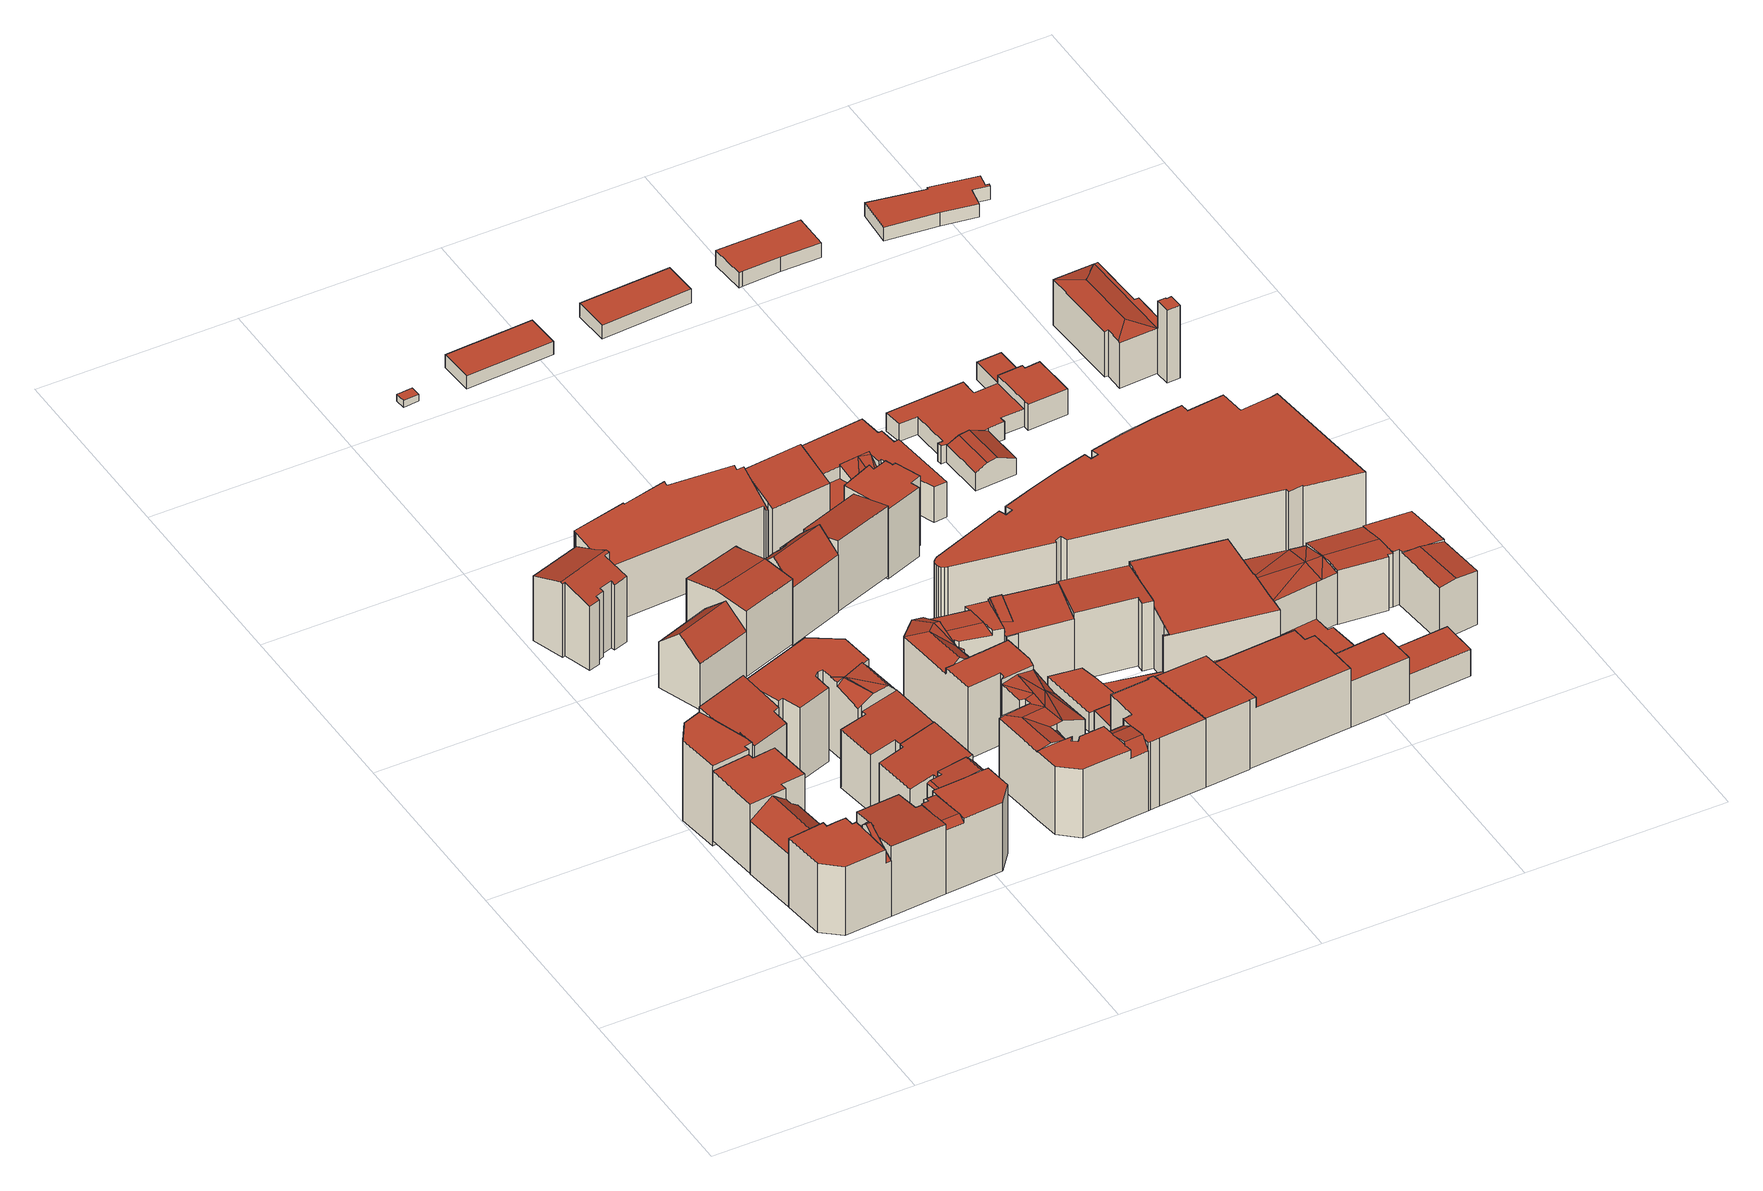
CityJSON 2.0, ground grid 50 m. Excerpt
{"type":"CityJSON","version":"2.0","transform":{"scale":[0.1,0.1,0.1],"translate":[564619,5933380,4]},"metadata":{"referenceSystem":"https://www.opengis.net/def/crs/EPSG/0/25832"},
"CityObjects":{
"building1":{"type":"Building","attributes":{"Gemeindeschluessel":"02000000","Geometrietyp2DReferenz":"3000","function":"31001_1120","roofType":"1000","measuredHeight":20.67,"storeysAboveGround":5},"geometry":[{"type":"MultiSurface","lod":"2","boundaries":[[[0,1,2,3]],[[4,5,6,7]],[[7,6,8,9]],[[9,8,10,11]],[[11,10,12,13]],[[13,12,14,15]],[[15,14,16,17]],[[17,16,18,19]],[[20,21,22,23]],[[23,22,5,4]],[[20,23,4,7,9,11,13,15,17,19,24,25]],[[21,20,25,26,27,28]],[[26,25,24,2,1]],[[29,0,3,18]],[[28,27,29]],[[24,19,18,3,2]],[[29,27,26,1,0]],[[28,29,18,16,14,12,10,8,6,5,22,21]]],"semantics":{"surfaces":[{"type":"RoofSurface"},{"type":"WallSurface"},{"type":"GroundSurface"}],"values":[0,1,1,1,1,1,1,1,1,1,2,1,1,1,1,1,0,0]}}]},
"building2":{"type":"Building","attributes":{"Gemeindeschluessel":"02000000","Geometrietyp2DReferenz":"3000","function":"31001_1010","roofType":"3100","measuredHeight":18.91,"storeysAboveGround":5},"geometry":[{"type":"MultiSurface","lod":"2","boundaries":[[[30,31,32,33]],[[31,34,35,36,37,38,39,40,32]],[[4,30,33,41]],[[42,40,39,43]],[[43,39,38,44]],[[44,38,37,45]],[[45,37,36,46]],[[46,36,35,47]],[[47,35,34,7]],[[7,34,31,30,4]],[[41,33,32,40,42]],[[41,42,43,44,45,46,47,7,4]]],"semantics":{"surfaces":[{"type":"RoofSurface"},{"type":"WallSurface"},{"type":"GroundSurface"}],"values":[0,0,1,1,1,1,1,1,1,1,1,2]}}]},
"building3":{"type":"Building","attributes":{"Gemeindeschluessel":"02000000","Geometrietyp2DReferenz":"3000","function":"31001_1120","roofType":"1000","measuredHeight":19.1,"storeysAboveGround":5},"geometry":[{"type":"MultiSurface","lod":"2","boundaries":[[[48,49,50,51,52,53,54,55]],[[56,57,58,59,60,61,62,63]],[[56,55,54,57]],[[57,54,53,58]],[[58,53,52,59]],[[59,52,51,60]],[[60,51,50,61]],[[61,50,49,62]],[[62,49,48,63]],[[63,48,55,56]]],"semantics":{"surfaces":[{"type":"RoofSurface"},{"type":"GroundSurface"},{"type":"WallSurface"}],"values":[0,1,2,2,2,2,2,2,2,2]}}]},
"building4":{"type":"Building","attributes":{"Gemeindeschluessel":"02000000","Geometrietyp2DReferenz":"3000","function":"31001_1120","roofType":"2100","measuredHeight":23.48,"storeysAboveGround":5},"geometry":[{"type":"MultiSurface","lod":"2","boundaries":[[[64,65,66,67,68,69,70,71,72,73,74]],[[75,76,77,78]],[[64,79,65]],[[80,81,82,83]],[[84,85,76,75]],[[86,73,72,87]],[[87,72,71,88]],[[88,71,70,89]],[[89,70,69,90]],[[90,69,68,91]],[[91,68,67,92]],[[92,67,66,93]],[[64,74,94]],[[80,83,95,84,75,78,86,87,88,89,90,91,92,93]],[[85,84,95,96]],[[96,95,83,82]],[[80,93,66,65,79,81]],[[86,78,77,94,74,73]],[[96,82,81,79,64,94,77,76,85]]],"semantics":{"surfaces":[{"type":"RoofSurface"},{"type":"WallSurface"},{"type":"GroundSurface"}],"values":[0,1,1,1,1,1,1,1,1,1,1,1,1,2,1,1,1,1,0]}}]},
"building5":{"type":"Building","attributes":{"Gemeindeschluessel":"02000000","Geometrietyp2DReferenz":"3000","function":"31001_1120","roofType":"1000","measuredHeight":19.26,"storeysAboveGround":5},"geometry":[{"type":"MultiSurface","lod":"2","boundaries":[[[97,98,99,100,101,102,103,104]],[[24,105,106,107,108,109,110,25]],[[24,104,103,105]],[[105,103,102,106]],[[106,102,101,107]],[[107,101,100,108]],[[108,100,99,109]],[[109,99,98,110]],[[110,98,97,25]],[[25,97,104,24]]],"semantics":{"surfaces":[{"type":"RoofSurface"},{"type":"GroundSurface"},{"type":"WallSurface"}],"values":[0,1,2,2,2,2,2,2,2,2]}}]},
"building6":{"type":"Building","attributes":{"Gemeindeschluessel":"02000000","Geometrietyp2DReferenz":"3000","function":"31001_1010","roofType":"3100","measuredHeight":20.57,"storeysAboveGround":5},"geometry":[{"type":"MultiSurface","lod":"2","boundaries":[[[111,112,113,114,115]],[[116,117,118,119,120,121,122,123,124,125,126,127,112,111]],[[128,115,114,129]],[[129,114,113,130]],[[131,127,126,132]],[[132,126,125,133]],[[133,125,124,134]],[[134,124,123,135]],[[135,123,122,136]],[[136,122,121,137]],[[137,121,120,138]],[[138,120,119,139]],[[139,119,118,140]],[[140,118,117,141]],[[141,117,116,142]],[[142,116,111,115,128]],[[130,113,112,127,131]],[[130,131,132,133,134,135,136,137,138,139,140,141,142,128,129]]],"semantics":{"surfaces":[{"type":"RoofSurface"},{"type":"WallSurface"},{"type":"GroundSurface"}],"values":[0,0,1,1,1,1,1,1,1,1,1,1,1,1,1,1,1,2]}}]},
"building7":{"type":"Building","attributes":{"Gemeindeschluessel":"02000000","Geometrietyp2DReferenz":"3000","function":"31001_1120","roofType":"1000","measuredHeight":19.1,"storeysAboveGround":5},"geometry":[{"type":"MultiSurface","lod":"2","boundaries":[[[143,144,145,146,147,148,149]],[[150,151,152,144,143]],[[147,146,153,154]],[[145,152,155,156,157,158,159,160,161,162]],[[163,164,165,166,167]],[[163,160,168,169,170,171,164]],[[168,159,172,173,169]],[[109,149,148,174]],[[159,158,172]],[[175,157,156,176]],[[151,155,152]],[[177,166,165,178]],[[179,171,170,180]],[[110,109,174,181,182,177,178,179,180,183,175,176]],[[160,159,168]],[[183,180,170,169,173]],[[179,178,165,164,171]],[[145,162,153,146]],[[175,183,173,172,158,157]],[[161,160,163,167]],[[177,182,162,161,167,166]],[[182,181,154,153,162]],[[110,176,156,155,151,150]],[[109,110,150,143,149]],[[152,145,144]],[[181,174,148,147,154]]],"semantics":{"surfaces":[{"type":"RoofSurface"},{"type":"WallSurface"},{"type":"GroundSurface"}],"values":[0,0,0,0,0,0,0,1,1,1,1,1,1,2,1,1,1,1,1,1,1,1,1,1,1,1]}}]},
"building8":{"type":"Building","attributes":{"Gemeindeschluessel":"02000000","Geometrietyp2DReferenz":"3000","function":"31001_1120","roofType":"2100","measuredHeight":18.7,"storeysAboveGround":5},"geometry":[{"type":"MultiSurface","lod":"2","boundaries":[[[184,185,186,187,188,189,190,191]],[[192,193,194,195,196,197,198,199]],[[192,191,190,193]],[[193,190,189,194]],[[194,189,188,195]],[[195,188,187,196]],[[196,187,186,197]],[[197,186,185,198]],[[198,185,184,199]],[[199,184,191,192]]],"semantics":{"surfaces":[{"type":"RoofSurface"},{"type":"GroundSurface"},{"type":"WallSurface"}],"values":[0,1,2,2,2,2,2,2,2,2]}}]},
"building9":{"type":"Building","attributes":{"Gemeindeschluessel":"02000000","Geometrietyp2DReferenz":"3000","function":"31001_1120","roofType":"3100","measuredHeight":17.86,"storeysAboveGround":4},"geometry":[{"type":"MultiSurface","lod":"2","boundaries":[[[200,201,202,203]],[[204,201,200,205]],[[205,200,203,206,207]],[[208,204,205,207]],[[204,208,209,202,201]],[[209,208,207,206]],[[209,206,203,202]]],"semantics":{"surfaces":[{"type":"RoofSurface"},{"type":"WallSurface"},{"type":"GroundSurface"}],"values":[0,1,1,2,1,1,0]}}]},
"building10":{"type":"Building","attributes":{"Gemeindeschluessel":"02000000","Geometrietyp2DReferenz":"3000","function":"31001_1120","roofType":"1000","measuredHeight":20.73,"storeysAboveGround":5},"geometry":[{"type":"MultiSurface","lod":"2","boundaries":[[[210,211,212,213]],[[214,211,210]],[[215,212,211]],[[216,217,212]],[[215,216,212]],[[216,218,219,220,217]],[[221,222,223,224]],[[224,223,225,226]],[[226,225,227,228]],[[228,227,229,230]],[[230,229,231,232]],[[233,234,235,236]],[[211,214,237]],[[219,238,220]],[[239,240,213,212,220,238,235,234,231,229,227,225,223,222]],[[232,231,234,233]],[[241,242,237,214,210,213,240,243]],[[244,218,216,215,245,246]],[[236,235,238,219,218,244]],[[241,243,247,221,224,226,228,230,232,233,236,244,246]],[[221,247,239,222]],[[220,212,217]],[[242,241,246,245]],[[247,243,240,239]],[[242,245,215,211,237]]],"semantics":{"surfaces":[{"type":"RoofSurface"},{"type":"WallSurface"},{"type":"GroundSurface"}],"values":[0,0,0,0,0,0,1,1,1,1,1,1,1,1,0,1,1,1,1,2,1,1,1,1,0]}}]},
"building11":{"type":"Building","attributes":{"Gemeindeschluessel":"02000000","Geometrietyp2DReferenz":"3000","function":"31001_1120","roofType":"1000","measuredHeight":18.43,"storeysAboveGround":5},"geometry":[{"type":"MultiSurface","lod":"2","boundaries":[[[248,249,189,250,251,252,253,254]],[[255,256,246,244,257,258,259,260]],[[255,254,253,256]],[[256,253,252,246]],[[246,252,251,244]],[[244,251,250,257]],[[257,250,189,258]],[[258,189,249,259]],[[259,249,248,260]],[[260,248,254,255]]],"semantics":{"surfaces":[{"type":"RoofSurface"},{"type":"GroundSurface"},{"type":"WallSurface"}],"values":[0,1,2,2,2,2,2,2,2,2]}}]},
"building12":{"type":"Building","attributes":{"Gemeindeschluessel":"02000000","Geometrietyp2DReferenz":"3000","function":"31001_1120","roofType":"3100","measuredHeight":19.16,"storeysAboveGround":6},"geometry":[{"type":"MultiSurface","lod":"2","boundaries":[[[261,262,263,264,265]],[[266,263,267,268]],[[269,265,264,270]],[[263,262,267]],[[267,262,271,268]],[[272,273,261,265,269]],[[274,275,276,266,268,271]],[[272,269,270,276,275]],[[274,271,262,261,273]],[[274,273,272,275]],[[276,270,264,263,266]]],"semantics":{"surfaces":[{"type":"RoofSurface"},{"type":"WallSurface"},{"type":"GroundSurface"}],"values":[0,0,1,1,1,1,1,2,0,1,1]}}]},
"building13":{"type":"Building","attributes":{"Gemeindeschluessel":"02000000","Geometrietyp2DReferenz":"3000","function":"31001_2500","roofType":"1000","measuredHeight":1.85,"storeysAboveGround":1},"geometry":[{"type":"MultiSurface","lod":"2","boundaries":[[[277,278,279,280]],[[281,282,283,284]],[[284,283,278,277]],[[283,282,279,278]],[[282,281,280,279]],[[281,284,277,280]]],"semantics":{"surfaces":[{"type":"GroundSurface"},{"type":"RoofSurface"},{"type":"WallSurface"}],"values":[0,1,2,2,2,2]}}]},
"building14":{"type":"Building","attributes":{"Gemeindeschluessel":"02000000","Geometrietyp2DReferenz":"3000","function":"31001_1010","roofType":"2100","measuredHeight":22.93,"storeysAboveGround":7},"geometry":[{"type":"MultiSurface","lod":"2","boundaries":[[[285,286,287,288,289,290,291,292,293,294,295,296,297,298]],[[299,300,301,302,303,304,305,306,307,308,309,310,311,312]],[[299,298,297,300]],[[300,297,296,301]],[[301,296,295,302]],[[302,295,294,303]],[[303,294,293,304]],[[304,293,292,305]],[[305,292,291,306]],[[306,291,290,307]],[[307,290,289,308]],[[308,289,288,309]],[[309,288,287,310]],[[310,287,286,311]],[[311,286,285,312]],[[312,285,298,299]]],"semantics":{"surfaces":[{"type":"RoofSurface"},{"type":"GroundSurface"},{"type":"WallSurface"}],"values":[0,1,2,2,2,2,2,2,2,2,2,2,2,2,2,2]}}]},
"building15":{"type":"Building","attributes":{"Gemeindeschluessel":"02000000","Geometrietyp2DReferenz":"3000","function":"31001_1120","roofType":"3100","measuredHeight":21.45,"storeysAboveGround":5},"geometry":[{"type":"MultiSurface","lod":"2","boundaries":[[[313,314,315,316,317,318,319,320]],[[321,318,317,322]],[[322,317,316,323]],[[323,316,315,324]],[[324,315,314,325]],[[325,314,313,326]],[[327,328,326,313,320]],[[329,321,322,323,324,325,326,328]],[[330,329,328,327]],[[321,329,330,319,318]],[[330,327,320,319]]],"semantics":{"surfaces":[{"type":"RoofSurface"},{"type":"WallSurface"},{"type":"GroundSurface"}],"values":[0,1,1,1,1,1,1,2,1,1,0]}}]},
"building16":{"type":"Building","attributes":{"Gemeindeschluessel":"02000000","Geometrietyp2DReferenz":"3000","function":"31001_1120","roofType":"3100","measuredHeight":21.14,"storeysAboveGround":5},"geometry":[{"type":"MultiSurface","lod":"2","boundaries":[[[331,332,333,334]],[[335,332,331]],[[332,336,337,338,333]],[[335,339,336,332]],[[340,341,342,343,344]],[[345,346,347,348,341,340]],[[349,350,351,352,353,354,355,347,346]],[[356,357,358,359]],[[360,361,357,356]],[[362,363,364,365,357,361]],[[366,367,368]],[[369,370,366,368]],[[371,372,365]],[[372,373,358]],[[374,375,376,377]],[[342,378,348,379,380,381,382,383]],[[384,385,386,376]],[[375,384,376]],[[385,387,386]],[[388,389,390,391]],[[392,393,394,389,388]],[[395,396,397,394,393]],[[398,399,400,401]],[[402,403,404]],[[405,334,333,406]],[[407,408,409]],[[410,411,412]],[[413,414,415,416]],[[417,354,353,418]],[[418,353,352,419]],[[419,352,351,420]],[[400,350,349,401]],[[368,421,422,369]],[[423,424,425,426]],[[403,427,428,386,373,404]],[[429,430,431,432]],[[432,431,433,434]],[[367,435,421,368]],[[436,363,362,437]],[[438,439,440,441]],[[442,443,444,445]],[[395,446,396]],[[447,382,381,448]],[[342,383,343]],[[404,373,386,387,402]],[[415,414,449,450,446,395,451,392,452,453,444,443,454,440,439,455,456,457,412,411]],[[458,459,460,461,408,407,462,334,405]],[[463,464,465,364,363,436,466,467,468,469]],[[367,366,370,439,438,470,471,435]],[[413,472,473,474,475,397,396,446,450,449,414]],[[427,403,402,387,385,384,375,374,476,477,478,479,480,481,426,425]],[[339,335,482,398,401,349,346,345,340,344,338,337,336]],[[474,473,472,413,416,483,484,469,468,467,466,436,437,485,486,487,488,429,432,434,489,460,459,458,405,406,490,491,447,448,492,417,418,419,420,493,494,423,426,481,480,479,478,477,476,495,471,470,438,441,496,442,445,497,498,499,500,475]],[[484,483,416,415,411,410,501,463,469]],[[338,344,343,383,382,447,491,490,406,333]],[[424,423,494,493,420,351,350,400,399,502]],[[488,487,486,360,356,359,503,430,429]],[[471,495,476,374,377,371,435]],[[397,475,500,499,498,390,389,394]],[[451,395,393,392]],[[380,379,348,347,355]],[[377,376,386,373,372,371]],[[452,392,388,391,453]],[[444,453,391,390,498,497,445]],[[454,443,442,496,441,440]],[[485,437,362,361,360,486]],[[359,358,373,386,428,504,503]],[[492,448,381,380,355,354,417]],[[348,378,342,341]],[[455,439,370,369,422,456]],[[457,456,505,412]],[[460,489,434,433,506,461]],[[507,502,399,398,482,508]],[[509,508,510,409]],[[372,358,357,365]],[[511,505,456,422,421,512]],[[421,435,371,365,513,512]],[[512,513,365,364,465,464]],[[501,410,412,505,511,512,464,463]],[[514,510,508,482,335,331]],[[461,506,433,431,430,503,504,428,427,425,424,502,507,508,509,409,408]],[[462,407,409,510,514,331,334]]],"semantics":{"surfaces":[{"type":"RoofSurface"},{"type":"WallSurface"},{"type":"GroundSurface"}],"values":[0,0,0,0,0,0,0,0,0,0,0,0,0,0,0,0,0,0,0,0,0,0,0,0,1,1,1,1,1,1,1,1,1,1,1,1,1,1,1,1,1,1,1,1,1,0,1,1,1,1,1,1,2,1,1,1,1,1,1,1,1,1,1,1,1,1,1,1,1,1,1,1,1,1,0,0,0,0,0,0,0,0]}}]},
"building17":{"type":"Building","attributes":{"Gemeindeschluessel":"02000000","Geometrietyp2DReferenz":"3000","function":"31001_2010","roofType":"1000","measuredHeight":3.63,"storeysAboveGround":1},"geometry":[{"type":"MultiSurface","lod":"2","boundaries":[[[515,516,517,518]],[[518,517,519,520]],[[521,522,516,515]],[[520,519,522,521]],[[520,521,515,518]],[[522,519,517,516]]],"semantics":{"surfaces":[{"type":"WallSurface"},{"type":"GroundSurface"},{"type":"RoofSurface"}],"values":[0,0,0,0,1,2]}}]},
"building18":{"type":"Building","attributes":{"Gemeindeschluessel":"02000000","Geometrietyp2DReferenz":"3000","function":"31001_1120","roofType":"1000","measuredHeight":18.85,"storeysAboveGround":5},"geometry":[{"type":"MultiSurface","lod":"2","boundaries":[[[498,523,524,525]],[[525,524,526,527]],[[527,526,528,529]],[[529,528,530,531]],[[532,533,534,535]],[[536,537,538,475]],[[539,540,541,542]],[[538,537,534,533,541,540,530,528,526,524,523]],[[536,475,498,525,527,529,531,539,542,532,535]],[[498,475,538,523]],[[536,535,534,537]],[[532,542,541,533]],[[539,531,530,540]]],"semantics":{"surfaces":[{"type":"WallSurface"},{"type":"RoofSurface"},{"type":"GroundSurface"}],"values":[0,0,0,0,0,0,0,1,2,0,0,0,0]}}]},
"building19":{"type":"Building","attributes":{"Gemeindeschluessel":"02000000","Geometrietyp2DReferenz":"3000","function":"31001_1120","roofType":"2100","measuredHeight":19.41,"storeysAboveGround":5},"geometry":[{"type":"MultiSurface","lod":"2","boundaries":[[[543,544,545,546]],[[547,548,549,550]],[[547,546,545,548]],[[548,545,544,549]],[[549,544,543,550]],[[550,543,546,547]]],"semantics":{"surfaces":[{"type":"RoofSurface"},{"type":"GroundSurface"},{"type":"WallSurface"}],"values":[0,1,2,2,2,2]}}]},
"building20":{"type":"Building","attributes":{"Gemeindeschluessel":"02000000","Geometrietyp2DReferenz":"3000","function":"51009_1610","roofType":"2100","measuredHeight":19.85},"geometry":[{"type":"MultiSurface","lod":"2","boundaries":[[[551,552,553,554]],[[552,551,555,556]],[[556,555,557,558]],[[553,558,557,554]],[[551,554,557,555]],[[552,556,558,553]]],"semantics":{"surfaces":[{"type":"WallSurface"},{"type":"GroundSurface"},{"type":"RoofSurface"}],"values":[0,0,0,0,1,2]}}]},
"building21":{"type":"Building","attributes":{"Gemeindeschluessel":"02000000","Geometrietyp2DReferenz":"3000","function":"31001_1120","roofType":"2100","measuredHeight":20.32,"storeysAboveGround":5},"geometry":[{"type":"MultiSurface","lod":"2","boundaries":[[[559,560,561,562,563,564]],[[565,566,567,568,569,570]],[[565,564,563,566]],[[566,563,562,567]],[[567,562,561,568]],[[568,561,560,569]],[[569,560,559,570]],[[570,559,564,565]]],"semantics":{"surfaces":[{"type":"RoofSurface"},{"type":"GroundSurface"},{"type":"WallSurface"}],"values":[0,1,2,2,2,2,2,2]}}]},
"building22":{"type":"Building","attributes":{"Gemeindeschluessel":"02000000","Geometrietyp2DReferenz":"3000","function":"31001_1010","roofType":"1000","measuredHeight":5.16,"storeysAboveGround":2},"geometry":[{"type":"MultiSurface","lod":"2","boundaries":[[[571,572,573,574]],[[574,573,575,576]],[[576,575,577,578]],[[578,577,579,580]],[[580,579,581,582]],[[583,584,572,571]],[[582,581,584,583]],[[582,583,571,574,576,578,580]],[[584,581,579,577,575,573,572]]],"semantics":{"surfaces":[{"type":"WallSurface"},{"type":"GroundSurface"},{"type":"RoofSurface"}],"values":[0,0,0,0,0,0,0,1,2]}}]},
"building23":{"type":"Building","attributes":{"Gemeindeschluessel":"02000000","Geometrietyp2DReferenz":"3000","function":"31001_1120","roofType":"2100","measuredHeight":19.51,"storeysAboveGround":5},"geometry":[{"type":"MultiSurface","lod":"2","boundaries":[[[448,585,586,447]],[[447,586,587,588]],[[588,587,589,590]],[[591,592,585,448]],[[590,589,592,591]],[[590,591,448,447,588]],[[592,589,587,586,585]]],"semantics":{"surfaces":[{"type":"WallSurface"},{"type":"GroundSurface"},{"type":"RoofSurface"}],"values":[0,0,0,0,0,1,2]}}]},
"building24":{"type":"Building","attributes":{"Gemeindeschluessel":"02000000","Geometrietyp2DReferenz":"3000","function":"31001_1010","roofType":"1000","measuredHeight":5.18,"storeysAboveGround":2},"geometry":[{"type":"MultiSurface","lod":"2","boundaries":[[[593,594,595,596]],[[597,598,599,600]],[[599,598,601,595,594,602]],[[597,600,603,593,596,604]],[[604,596,595,601]],[[603,600,599,602]],[[597,604,601,598]],[[593,603,602,594]]],"semantics":{"surfaces":[{"type":"WallSurface"},{"type":"RoofSurface"},{"type":"GroundSurface"}],"values":[0,0,1,2,0,0,0,0]}}]},
"building25":{"type":"Building","attributes":{"Gemeindeschluessel":"02000000","Geometrietyp2DReferenz":"3000","function":"31001_1120","roofType":"1000","measuredHeight":20,"storeysAboveGround":5},"geometry":[{"type":"MultiSurface","lod":"2","boundaries":[[[605,606,607,608]],[[608,607,609,610]],[[610,609,611,612]],[[612,611,613,614]],[[613,611,609,607,606,615,616]],[[617,618,605,608,610,612,614]],[[618,617,616,615]],[[617,614,613,616]],[[605,618,615,606]]],"semantics":{"surfaces":[{"type":"WallSurface"},{"type":"RoofSurface"},{"type":"GroundSurface"}],"values":[0,0,0,0,1,2,0,0,0]}}]},
"building26":{"type":"Building","attributes":{"name":"Finnische Seemannskirche","Gemeindeschluessel":"02000000","Geometrietyp2DReferenz":"3000","function":"31001_3040","roofType":"1000","measuredHeight":19.05,"storeysAboveGround":5},"geometry":[{"type":"MultiSurface","lod":"2","boundaries":[[[619,620,621]],[[622,623,624,620,619]],[[625,626,622,619]],[[627,628,620]],[[624,629,627,620]],[[630,627,629]],[[631,632,633,634,635]],[[633,636,637,634]],[[638,639,636,633]],[[632,640,638,633]],[[641,642,643,644]],[[645,646,647,648]],[[619,649,625]],[[619,621,650,651]],[[652,653,654,655]],[[655,654,656,657]],[[658,659,660,661]],[[661,660,662,663]],[[664,628,627]],[[665,666,667,668]],[[668,667,669,670]],[[670,669,671,672]],[[672,671,673,674]],[[675,676,677,678]],[[630,679,627]],[[680,631,635,681]],[[643,638,640,644]],[[682,683,684,685]],[[685,684,686,687]],[[688,689,690,691]],[[650,664,627,679,677,676,692,693,694,686,684,683,690,689,673,671,669,667,666,695,696]],[[648,647,697,567]],[[698,699,700,701,646,645]],[[663,662,699,698]],[[678,677,679,630,629,624,623,702]],[[674,673,689,688]],[[703,695,666,665]],[[656,654,653,704,705,700,699,662,660,659]],[[706,707,649,619,651,708,697,647,646,701]],[[682,685,687,709,680,681,710,711,675,678,702,712,713,714,652,655,657,658,661,663,698,645,648,567,715,703,665,668,670,672,674,688,691]],[[706,701,700,705]],[[713,712,626,625,649,707]],[[714,713,707,706,705,704]],[[680,709,641,644,640,632,631]],[[711,710,637,636,639,693,692]],[[709,687,686,694,642,641]],[[682,691,690,683]],[[694,693,639,638,643,642]],[[710,681,635,634,637]],[[675,711,692,676]],[[712,702,623,622,626]],[[658,657,656,659]],[[664,650,621,620,628]],[[652,714,704,653]],[[703,715,708,696,695]],[[708,651,650,696]],[[715,567,697,708]]],"semantics":{"surfaces":[{"type":"RoofSurface"},{"type":"WallSurface"},{"type":"GroundSurface"}],"values":[0,0,0,0,0,0,0,0,0,0,0,1,1,1,1,1,1,1,1,1,1,1,1,1,1,1,1,1,1,1,0,1,1,1,1,1,1,0,0,2,1,1,1,1,1,1,1,1,1,1,1,1,1,1,1,1,1]}}]},
"building27":{"type":"Building","attributes":{"Gemeindeschluessel":"02000000","Geometrietyp2DReferenz":"3000","function":"31001_1120","roofType":"1000","measuredHeight":20.95,"storeysAboveGround":6},"geometry":[{"type":"MultiSurface","lod":"2","boundaries":[[[716,717,718,719,720,721]],[[542,722,723,724]],[[724,723,725,726]],[[726,725,727,728]],[[729,719,718,730]],[[731,717,716,732]],[[733,734,735,736]],[[736,735,737,738]],[[738,737,739,740]],[[740,739,741,742]],[[742,741,743,744]],[[744,743,745,746]],[[747,748,749,750]],[[751,752,753,754]],[[754,753,755,756]],[[757,758,759,760]],[[760,759,761,762]],[[762,761,763,764]],[[731,732,532,542,724,726,728,765,733,736,738,740,742,744,746,766,747,750,767,768,769,757,760,762,764]],[[727,725,723,722,770,771,772,751,754,756,773]],[[730,718,717,731,764,763]],[[751,772,767,750,749,752]],[[758,757,769,774]],[[769,768,771,775,774]],[[772,771,768,767]],[[748,747,766,776]],[[776,766,746,745]],[[733,765,773,756,755,734]],[[532,732,716,721]],[[771,770,720,719,729,775]],[[727,773,765,728]],[[542,532,721,720,770,722]],[[758,774,775,729,730,763,761,759]],[[776,745,743,741,739,737,735,734,755,753,752,749,748]]],"semantics":{"surfaces":[{"type":"RoofSurface"},{"type":"WallSurface"},{"type":"GroundSurface"}],"values":[0,1,1,1,1,1,1,1,1,1,1,1,1,1,1,1,1,1,2,0,1,1,1,1,1,1,1,1,1,1,1,1,0,0]}}]},
"building28":{"type":"Building","attributes":{"Gemeindeschluessel":"02000000","Geometrietyp2DReferenz":"3000","function":"31001_2010","roofType":"1000","measuredHeight":3.8,"storeysAboveGround":1},"geometry":[{"type":"MultiSurface","lod":"2","boundaries":[[[777,778,779,780]],[[780,779,781,782]],[[782,781,783,784]],[[778,777,784,783]],[[784,777,780,782]],[[778,783,781,779]]],"semantics":{"surfaces":[{"type":"WallSurface"},{"type":"GroundSurface"},{"type":"RoofSurface"}],"values":[0,0,0,0,1,2]}}]},
"building29":{"type":"Building","attributes":{"Gemeindeschluessel":"02000000","Geometrietyp2DReferenz":"3000","function":"31001_1010","roofType":"1000","measuredHeight":12.74,"storeysAboveGround":4},"geometry":[{"type":"MultiSurface","lod":"2","boundaries":[[[762,785,786,787]],[[787,786,788,789]],[[764,790,785,762]],[[791,792,789,788]],[[792,791,790,764]],[[792,764,762,787,789]],[[790,791,788,786,785]]],"semantics":{"surfaces":[{"type":"WallSurface"},{"type":"GroundSurface"},{"type":"RoofSurface"}],"values":[0,0,0,0,0,1,2]}}]},
"building30":{"type":"Building","attributes":{"Gemeindeschluessel":"02000000","Geometrietyp2DReferenz":"3000","function":"31001_2010","roofType":"1000","measuredHeight":17.22,"storeysAboveGround":5},"geometry":[{"type":"MultiSurface","lod":"2","boundaries":[[[793,794,795,796]],[[796,795,797,798]],[[798,797,799,800]],[[800,799,801,802]],[[802,801,803,804]],[[804,803,805,806]],[[807,808,809,810]],[[810,809,811,812]],[[812,811,813,814]],[[814,813,815,816]],[[816,815,817,818]],[[818,817,819,820]],[[820,819,821,822]],[[823,824,825,826]],[[826,825,827,828]],[[828,827,829,830]],[[830,829,831,832]],[[832,831,794,793]],[[833,834,835,836]],[[836,835,837,838]],[[838,837,839,840]],[[840,839,841,842]],[[842,841,843,844]],[[844,843,845,846]],[[846,845,847,848]],[[848,847,849,850]],[[850,849,851,852]],[[852,851,853,854]],[[854,853,855,856]],[[856,855,857,858]],[[859,860,861,862]],[[862,861,863,864]],[[821,819,817,815,813,811,809,808,863,861,860,865,857,855,853,851,849,847,845,843,841,839,837,835,834,805,803,801,799,797,795,794,831,829,827,825,824]],[[807,810,812,814,816,818,820,822,823,826,828,830,832,793,796,798,800,802,804,806,833,836,838,840,842,844,846,848,850,852,854,856,858,866,859,862,864]],[[807,864,863,808]],[[823,822,821,824]],[[859,866,865,860]],[[866,858,857,865]],[[833,806,805,834]]],"semantics":{"surfaces":[{"type":"WallSurface"},{"type":"RoofSurface"},{"type":"GroundSurface"}],"values":[0,0,0,0,0,0,0,0,0,0,0,0,0,0,0,0,0,0,0,0,0,0,0,0,0,0,0,0,0,0,0,0,1,2,0,0,0,0,0]}}]},
"building31":{"type":"Building","attributes":{"Gemeindeschluessel":"02000000","Geometrietyp2DReferenz":"3000","function":"31001_1120","roofType":"3100","measuredHeight":15,"storeysAboveGround":5},"geometry":[{"type":"MultiSurface","lod":"2","boundaries":[[[867,868,869]],[[870,871,872,868,867]],[[873,874,875,876,871,870]],[[877,878,871,876]],[[871,879,880,872]],[[881,879,871]],[[878,882,881,871]],[[883,884,882,878]],[[747,875,874,766]],[[766,874,873,746]],[[885,877,876,886]],[[887,888,889,890]],[[891,884,883,892]],[[893,894,895,896]],[[897,880,879,881,882,884,891]],[[898,899,893,896,887,890,767,750,747,766,746,744,897,891,892]],[[900,889,888,895,894,901,885,886,902]],[[897,744,869,868,872,880]],[[744,746,873,870,867,869]],[[747,750,902,886,876,875]],[[898,892,883,878,877]],[[900,902,750,767]],[[889,900,767,890]],[[895,888,887,896]],[[901,894,893,899]],[[899,898,877,885,901]]],"semantics":{"surfaces":[{"type":"RoofSurface"},{"type":"WallSurface"},{"type":"GroundSurface"}],"values":[0,0,0,0,0,0,0,0,1,1,1,1,1,1,1,2,0,1,1,1,1,1,1,1,1,1]}}]},
"building32":{"type":"Building","attributes":{"name":"Norwegische Seemannskirche","Gemeindeschluessel":"02000000","Geometrietyp2DReferenz":"3000","function":"31001_3040","roofType":"1000","measuredHeight":7.11,"storeysAboveGround":2},"geometry":[{"type":"MultiSurface","lod":"2","boundaries":[[[903,904,905,906]],[[904,907,908,905]],[[907,909,910,911,908]],[[910,912,911]],[[913,914,915,916]],[[916,915,917,918]],[[918,917,919,920]],[[920,919,921,922]],[[923,924,925,926]],[[927,928,929,930]],[[931,932,933,934]],[[935,936,937,938]],[[939,940,941,942]],[[943,944,945,946]],[[947,948,949,950]],[[935,938,923,926,951,952,953,913,916,918,920,922,947,950,954,955,956,927,930,957,943,946]],[[921,919,917,915,914,958,911,912,959,925,924,939,942,960,961,949,948]],[[949,961,954,950]],[[925,959,951,926]],[[911,958,906,905,908]],[[953,952,909,907,904,903]],[[960,942,941,932,956,955]],[[934,933,962,957,930,929]],[[928,927,956,932,931]],[[936,935,946,945]],[[944,943,957,962]],[[923,938,937,940,939,924]],[[961,960,955,954]],[[921,948,947,922]],[[913,953,903,906,958,914]],[[952,951,959,912,910,909]],[[944,962,933,932,941,940,937,936,945]],[[928,931,934,929]]],"semantics":{"surfaces":[{"type":"RoofSurface"},{"type":"WallSurface"},{"type":"GroundSurface"}],"values":[0,0,0,1,1,1,1,1,1,1,1,1,1,1,1,2,0,1,1,1,1,1,1,1,1,1,1,1,1,1,1,0,0]}}]},
"building33":{"type":"Building","attributes":{"Gemeindeschluessel":"02000000","Geometrietyp2DReferenz":"3000","function":"31001_2010","roofType":"1000","measuredHeight":4.09,"storeysAboveGround":1},"geometry":[{"type":"MultiSurface","lod":"2","boundaries":[[[963,964,965,966]],[[967,968,969,970]],[[969,968,965,964,971,972]],[[967,970,973,974,963,966]],[[973,970,969,972]],[[967,966,965,968]],[[963,974,971,964]],[[974,973,972,971]]],"semantics":{"surfaces":[{"type":"WallSurface"},{"type":"RoofSurface"},{"type":"GroundSurface"}],"values":[0,0,1,2,0,0,0,0]}}]},
"building34":{"type":"Building","attributes":{"Gemeindeschluessel":"02000000","Geometrietyp2DReferenz":"3000","function":"31001_2010","roofType":"1000","measuredHeight":7.35,"storeysAboveGround":2},"geometry":[{"type":"MultiSurface","lod":"2","boundaries":[[[975,976,977,978]],[[789,979,980,981]],[[789,978,977,979]],[[979,977,976,980]],[[980,976,975,981]],[[981,975,978,789]]],"semantics":{"surfaces":[{"type":"RoofSurface"},{"type":"GroundSurface"},{"type":"WallSurface"}],"values":[0,1,2,2,2,2]}}]},
"building35":{"type":"Building","attributes":{"Gemeindeschluessel":"02000000","Geometrietyp2DReferenz":"3000","function":"31001_1010","roofType":"3100","measuredHeight":15.43,"storeysAboveGround":5},"geometry":[{"type":"MultiSurface","lod":"2","boundaries":[[[982,983,984,985,986]],[[987,988,989,990,991,992,993,994,983,982]],[[994,995,996,997,998,999,1000,1001,1002,1003,1004,984]],[[1005,1006,1007,999,1008]],[[1006,1009,1010,1000,1007]],[[1011,992,991,1012]],[[1012,991,990,1013]],[[1013,990,989,892]],[[892,989,988,1014]],[[1014,988,987,891]],[[1015,1003,1002,1016]],[[1010,1001,1000]],[[999,998,1008]],[[1017,997,996,1018]],[[993,995,994]],[[984,1004,985]],[[1019,1017,1018,1011,1012,1013,892,1014,891,897,1015,1016,1020]],[[1019,1020,1009,1006,1005]],[[1000,999,1007]],[[1017,1019,1005,1008,998,997]],[[1020,1016,1002,1001,1010,1009]],[[1011,1018,996,995,993,992]],[[897,891,987,982,986]],[[994,984,983]],[[1015,897,986,985,1004,1003]]],"semantics":{"surfaces":[{"type":"RoofSurface"},{"type":"WallSurface"},{"type":"GroundSurface"}],"values":[0,0,0,0,0,1,1,1,1,1,1,1,1,1,1,1,2,1,1,1,1,1,1,1,1]}}]},
"building36":{"type":"Building","attributes":{"name":"Dänische Seemannskirche","Gemeindeschluessel":"02000000","Geometrietyp2DReferenz":"3000","function":"31001_3040","roofType":"3200","measuredHeight":20.11,"storeysAboveGround":4},"geometry":[{"type":"MultiSurface","lod":"2","boundaries":[[[1021,1022,1023]],[[1024,1025,1026,1027,1021,1023]],[[1028,1029,1027,1026]],[[1027,1029,1030,1031,1022,1021]],[[1032,1033,1034,1035,1036,1037]],[[1030,1038,1039,1040,1041,1042,1031]],[[1043,1025,1024,1044]],[[1044,1024,1023,1045]],[[1038,1037,1036,1039]],[[1046,1035,1034,1047]],[[1047,1034,1033,1048]],[[1048,1033,1032,1049]],[[1050,1042,1041,1051]],[[1051,1041,1040,1052]],[[1053,1054,1043,1044,1045,1050,1051,1052,1046,1047,1048,1049]],[[1050,1045,1023,1022,1031,1042]],[[1054,1053,1030,1029,1028]],[[1053,1049,1032,1037,1038,1030]],[[1046,1052,1040,1039,1036,1035]],[[1043,1054,1028,1026,1025]]],"semantics":{"surfaces":[{"type":"RoofSurface"},{"type":"WallSurface"},{"type":"GroundSurface"}],"values":[0,0,0,0,0,0,1,1,1,1,1,1,1,1,2,1,1,1,1,1]}}]},
"building37":{"type":"Building","attributes":{"Gemeindeschluessel":"02000000","Geometrietyp2DReferenz":"3000","function":"31001_2080","roofType":"1000","measuredHeight":3.71,"storeysAboveGround":1},"geometry":[{"type":"MultiSurface","lod":"2","boundaries":[[[1055,1056,1057,1058]],[[1058,1057,1059,1060]],[[1061,1062,1063,1064]],[[1064,1063,1065,1066]],[[1067,1068,1069,1070]],[[1071,1072,1073,1074]],[[1075,1073,1072,1069,1068,1065,1063,1062,1059,1057,1056]],[[1076,1055,1058,1060,1061,1064,1066,1067,1070,1071,1074]],[[1076,1074,1073,1075]],[[1071,1070,1069,1072]],[[1067,1066,1065,1068]],[[1055,1076,1075,1056]],[[1061,1060,1059,1062]]],"semantics":{"surfaces":[{"type":"WallSurface"},{"type":"RoofSurface"},{"type":"GroundSurface"}],"values":[0,0,0,0,0,0,1,2,0,0,0,0,0]}}]}
},
"vertices":[
[207,91,222],[221,93,222],[220,105,214],[206,104,213],[50,149,15],[50,149,205],[141,160,205],[141,160,15],[142,146,205],[142,146,15],[166,149,205],[166,149,15],[191,151,205],[191,151,15],[193,126,205],[193,126,15],[204,127,205],[204,127,15],[206,104,205],[206,104,15],[109,5,15],[109,5,205],[63,43,205],[63,43,15],[220,105,15],[227,14,15],[227,14,168],[213,13,168],[213,13,205],[209,66,205],
[50,149,162],[106,156,204],[90,295,204],[33,288,162],[141,160,178],[139,174,178],[161,176,162],[148,285,162],[129,283,176],[127,300,176],[126,299,177],[33,288,15],[126,299,15],[127,300,15],[129,283,15],[148,285,15],[161,176,15],[139,174,15],
[33,288,207],[126,299,207],[124,315,207],[185,322,207],[172,432,207],[114,424,207],[112,439,207],[17,427,207],[17,427,16],[112,439,16],[114,424,16],[172,432,16],[185,322,16],[124,315,16],[126,299,16],[33,288,16],
[96,565,221],[127,476,189],[127,478,189],[115,512,202],[136,520,202],[150,480,187],[247,514,187],[235,550,200],[251,556,200],[217,651,235],[82,603,235],[4,535,0],[4,535,221],[36,586,221],[36,586,0],[127,476,221],[130,456,0],[130,456,221],[110,453,221],[110,453,0],[17,427,0],[17,427,221],[217,651,0],[251,556,0],[235,550,0],[247,514,0],[150,480,0],[136,520,0],[115,512,0],[127,478,0],[82,603,221],[112,439,0],[112,439,221],
[227,14,208],[367,24,208],[360,118,197],[344,117,197],[339,182,189],[231,174,189],[236,106,197],[220,105,197],[236,106,15],[231,174,15],[339,182,15],[344,117,15],[360,118,15],[367,24,15],
[44,1150,209],[183,1197,209],[168,1223,199],[149,1269,181],[19,1226,181],[46,1144,207],[53,1146,207],[75,1077,181],[104,1086,181],[101,1095,185],[123,1103,185],[120,1111,188],[153,1122,188],[156,1112,184],[193,1124,184],[172,1185,206],[186,1191,207],[19,1226,3],[149,1269,3],[168,1223,3],[186,1191,3],[172,1185,3],[193,1124,3],[156,1112,3],[153,1122,3],[120,1111,3],[123,1103,3],[101,1095,3],[104,1086,3],[75,1077,3],[53,1146,3],[46,1144,3],
[365,42,205],[412,45,205],[410,59,204],[401,129,201],[377,127,201],[378,119,201],[360,118,201],[367,24,191],[414,27,191],[412,44,204],[400,141,191],[376,139,191],[414,27,204],[513,34,204],[551,81,204],[542,152,204],[527,151,204],[493,148,204],[401,142,204],[400,141,204],[418,143,201],[414,179,201],[407,178,196],[411,152,196],[401,142,188],[525,151,206],[518,206,206],[443,197,202],[445,183,202],[542,152,188],[535,208,188],[378,119,15],[551,81,15],[513,34,15],[411,152,15],[407,178,15],[445,183,15],[443,197,15],[376,139,15],[400,141,15],[535,208,15],
[379,204,172],[441,212,184],[443,197,184],[535,208,203],[518,347,203],[428,336,185],[429,324,185],[365,316,172],[365,316,16],[429,324,16],[428,336,16],[518,347,16],[535,208,16],[443,197,16],[441,212,16],[379,204,16],
[209,829,144],[350,879,144],[331,934,196],[189,884,196],[350,879,17],[209,829,17],[169,939,143],[169,939,17],[311,989,17],[311,989,144],
[389,574,218],[413,559,218],[415,559,218],[389,575,218],[392,551,218],[442,479,218],[481,483,223],[469,579,223],[502,486,198],[489,586,198],[473,580,218],[362,591,15],[362,591,218],[367,543,218],[367,543,15],[280,513,218],[280,513,15],[263,560,218],[263,560,15],[251,556,218],[251,556,15],[217,651,218],[217,651,15],[406,718,15],[406,718,218],[479,673,218],[479,673,15],[392,551,206],[489,586,218],[372,602,218],[385,603,218],[401,474,15],[401,474,196],[385,603,15],[502,486,15],[410,475,201],[410,475,15],[372,602,15],
[361,346,174],[426,354,185],[518,347,200],[502,486,200],[410,475,185],[412,461,185],[347,453,174],[347,453,15],[412,461,15],[518,347,15],[428,336,15],[426,354,15],[361,346,15],
[321,961,210],[466,1005,210],[438,1085,198],[436,1085,198],[293,1041,198],[440,1086,198],[466,1005,198],[467,1005,198],[293,1041,18],[436,1085,18],[467,1005,210],[350,879,18],[350,879,198],[492,929,198],[492,929,18],[440,1086,18],
[102,1950,103],[100,1976,103],[139,1979,103],[141,1953,103],[141,1953,122],[139,1979,122],[100,1976,122],[102,1950,122],
[149,1269,219],[168,1223,188],[186,1191,166],[578,1212,166],[579,1202,160],[583,1202,160],[573,1292,219],[555,1291,219],[554,1300,225],[390,1302,233],[388,1310,238],[280,1293,230],[279,1295,232],[147,1274,222],[147,1274,8],[279,1295,8],[280,1293,8],[388,1310,8],[390,1302,8],[554,1300,8],[555,1291,8],[573,1292,8],[583,1202,8],[579,1202,8],[578,1212,8],[186,1191,8],[168,1223,8],[149,1269,8],
[596,1082,173],[535,1061,173],[541,1043,192],[521,1036,192],[515,1053,173],[458,1033,173],[475,981,228],[615,1031,228],[458,1033,14],[515,1053,14],[521,1036,14],[541,1043,14],[535,1061,14],[596,1082,14],[633,980,173],[633,980,14],[492,929,14],[492,929,173],
[645,597,227],[667,618,227],[647,680,199],[604,638,199],[687,556,199],[680,616,227],[675,656,208],[673,676,199],[681,609,223],[675,656,207],[769,641,207],[769,643,204],[767,660,184],[673,676,184],[680,616,204],[681,609,203],[775,594,203],[774,605,204],[687,556,183],[705,553,183],[705,556,184],[688,573,190],[697,582,194],[704,575,192],[779,559,190],[708,390,202],[748,322,210],[749,396,210],[708,391,202],[715,326,202],[726,320,205],[726,319,205],[728,301,206],[727,301,205],[747,269,210],[752,161,177],[745,215,185],[729,213,193],[736,158,193],[752,159,177],[762,217,202],[779,326,202],[791,401,202],[820,224,179],[820,226,179],[779,326,204],[762,217,204],[769,641,204],[775,594,204],[779,559,204],[804,553,204],[820,652,204],[767,660,204],[807,329,179],[806,334,180],[791,401,204],[798,401,180],[832,127,203],[881,130,203],[879,160,184],[829,156,184],[833,119,204],[838,81,210],[885,85,210],[838,77,204],[841,58,180],[886,62,180],[695,493,177],[712,495,177],[705,553,177],[687,556,177],[798,401,177],[795,425,177],[791,401,177],[604,638,15],[647,680,15],[622,484,199],[622,484,215],[644,486,215],[663,152,202],[663,152,204],[672,153,204],[717,49,15],[717,49,204],[671,88,204],[671,88,15],[704,575,15],[697,582,15],[688,573,15],[705,556,15],[729,213,202],[736,158,202],[712,494,15],[712,494,215],[786,503,215],[786,503,15],[795,425,215],[791,401,215],[708,392,15],[708,392,215],[717,399,215],[717,399,15],[716,413,215],[716,413,15],[745,215,202],[728,301,15],[726,319,15],[752,159,15],[752,159,204],[744,147,204],[744,147,15],[756,138,15],[756,138,204],[766,151,204],[766,151,15],[841,58,204],[820,652,15],[804,553,15],[736,51,204],[749,52,204],[838,81,204],[832,127,204],[829,156,204],[750,142,204],[736,158,204],[727,157,204],[699,155,204],[612,568,15],[622,484,15],[632,403,15],[632,403,215],[612,568,199],[646,291,202],[659,293,205],[718,300,205],[727,301,15],[718,300,15],[659,293,15],[646,291,15],[752,161,15],[745,215,15],[736,51,15],[749,52,15],[841,58,15],[886,62,15],[820,224,15],[820,226,15],[807,329,15],[806,334,15],[798,401,15],[795,425,15],[695,493,199],[663,152,15],[657,204,15],[726,320,15],[715,326,15],[708,390,15],[708,391,15],[705,411,15],[673,676,15],[767,660,15],[779,559,15],[705,553,15],[712,495,15],[762,217,15],[750,142,15],[829,156,15],[879,160,15],[881,130,15],[885,85,15],[657,204,202],[712,495,215],[708,391,215],[749,396,215],[699,155,210],[705,411,215],[695,493,215],[673,490,215],[658,488,215],[658,488,227],[693,208,210],[686,261,210],[723,266,210],[649,562,227],
[254,2040,90],[254,2040,126],[475,2053,126],[475,2053,90],[480,1967,126],[480,1967,90],[259,1953,90],[259,1953,126],
[879,160,204],[883,160,204],[883,160,15],[901,162,204],[901,162,15],[895,244,204],[895,244,15],[992,251,204],[992,251,15],[1032,72,15],[1032,72,204],[915,64,204],[915,64,15],[890,62,15],[890,62,204],[886,62,204],[992,255,15],[992,255,204],[1006,256,204],[1006,256,15],
[633,980,211],[785,1034,211],[752,1127,191],[599,1073,191],[599,1073,17],[752,1127,17],[785,1034,17],[633,980,17],
[834,545,14],[834,545,183],[808,548,182],[808,548,14],[850,647,14],[850,647,213],[823,652,14],[823,652,213],
[583,1202,181],[585,1184,175],[734,1200,175],[722,1304,211],[722,1308,212],[573,1292,212],[573,1292,9],[722,1308,9],[722,1304,9],[734,1200,9],[585,1184,9],[583,1202,9],
[919,362,16],[919,362,67],[990,367,67],[990,367,16],[1002,289,67],[1002,289,16],[1004,272,67],[1004,272,16],[979,270,67],[979,270,16],[979,280,67],[979,280,16],[924,277,16],[924,277,67],
[804,553,186],[820,652,210],[978,627,210],[978,627,15],[962,528,186],[962,528,15],[805,549,15],[805,549,185],
[968,503,14],[968,503,66],[977,461,66],[977,461,14],[919,362,14],[919,362,66],[906,361,66],[906,361,14],[990,367,66],[889,513,66],[889,513,14],[990,367,14],
[1138,601,14],[1138,601,214],[1133,491,202],[1133,491,14],[1133,483,201],[1133,483,14],[1107,487,201],[1107,487,14],[1108,507,203],[1108,507,14],[978,627,214],[962,528,203],[962,528,14],[978,627,14],
[842,1262,73],[869,1320,112],[822,1315,112],[846,1261,72],[845,1266,76],[883,1281,78],[848,1245,61],[851,1247,62],[900,1318,107],[899,1324,112],[895,1286,80],[903,1289,80],[901,1234,67],[904,1228,70],[903,1244,85],[900,1247,81],[900,1245,77],[905,1260,71],[903,1257,73],[910,1226,65],[906,1262,65],[907,1224,65],[908,1221,59],[911,1218,59],[910,1226,59],[907,1224,59],[737,1169,9],[737,1169,73],[736,1179,73],[736,1179,9],[848,1245,73],[822,1315,107],[822,1315,73],[862,1183,9],[862,1183,200],[869,1164,200],[869,1164,9],[876,1166,200],[876,1166,9],[901,1101,9],[901,1101,200],[873,1090,200],[873,1090,9],[881,1068,200],[881,1068,9],[899,1324,107],[943,1433,9],[943,1433,107],[950,1376,107],[950,1376,9],[960,1377,107],[960,1377,9],[965,1332,107],[965,1332,9],[978,1334,107],[978,1334,9],[919,1273,9],[919,1273,107],[911,1292,107],[911,1292,9],[903,1289,107],[901,1234,9],[900,1245,9],[947,1199,9],[947,1199,107],[932,1203,107],[932,1203,9],[919,1210,107],[919,1210,9],[998,1157,9],[998,1157,107],[965,1154,107],[965,1154,9],[909,1266,107],[906,1262,107],[911,1218,107],[757,1413,107],[769,1309,107],[722,1304,73],[785,1034,9],[785,1034,200],[743,1152,200],[743,1152,73],[845,1266,9],[757,1413,9],[825,1170,200],[824,1187,200],[824,1187,73],[819,1230,73],[769,1309,73],[908,1221,9],[903,1257,9],[909,1266,9],[851,1247,9],[819,1230,9],[825,1170,9],[769,1309,9],
[1145,79,206],[1145,81,206],[1162,82,206],[1137,258,206],[1007,250,206],[1032,72,206],[1006,256,62],[1004,272,62],[1004,272,15],[1002,289,62],[1002,289,15],[990,367,62],[990,367,15],[1137,258,178],[1162,82,178],[1145,81,15],[1145,79,15],[1130,409,15],[1130,409,163],[1131,433,170],[1131,433,15],[1133,483,187],[1133,483,15],[1133,491,189],[1133,491,15],[1138,601,224],[1138,601,15],[1361,566,224],[1361,566,15],[1369,468,194],[1369,468,15],[1375,406,15],[1375,406,174],[1377,390,169],[1377,390,15],[1379,367,62],[1379,367,162],[1116,409,162],[1116,409,62],[1116,412,163],[1116,412,62],[1392,237,15],[1392,237,178],[1396,196,178],[1396,196,15],[1397,196,178],[1397,196,15],[1405,100,178],[1405,100,15],[980,440,15],[1371,467,15],[1388,276,15],[1363,274,15],[1367,235,15],[1007,250,62],[1363,274,62],[1388,276,62],[980,440,62],[1367,235,178],[1363,274,178],[1371,467,194],
[826,2076,79],[826,2076,117],[831,1989,117],[831,1989,79],[603,1974,117],[603,1974,79],[598,2064,117],[598,2064,79],
[1397,196,142],[1547,212,142],[1547,212,15],[1547,210,142],[1547,210,15],[1405,100,142],[1555,111,142],[1555,111,15],
[791,838,16],[791,838,188],[794,845,188],[794,845,16],[799,851,188],[799,851,16],[805,855,188],[805,855,16],[999,928,188],[999,928,16],[1006,909,188],[1006,909,16],[1025,916,188],[1025,916,16],[1612,684,16],[1612,684,188],[1612,687,188],[1612,687,16],[1575,683,188],[1575,683,16],[1574,692,188],[1574,692,16],[1079,770,188],[1079,770,16],[1073,787,188],[1073,787,16],[1056,780,188],[1056,780,16],[1054,773,188],[1054,773,16],[809,813,16],[809,813,188],[803,815,188],[803,815,16],[797,819,188],[797,819,16],[793,824,188],[793,824,16],[791,830,188],[791,830,16],[1018,934,16],[1018,934,188],[1101,963,188],[1101,963,16],[1177,987,188],[1177,987,16],[1254,1007,188],[1254,1007,16],[1259,988,188],[1259,988,16],[1279,993,188],[1279,993,16],[1274,1012,188],[1274,1012,16],[1359,1030,188],[1359,1030,16],[1438,1043,188],[1438,1043,16],[1518,1053,188],[1518,1053,16],[1520,1034,188],[1520,1034,16],[1520,1031,188],[1520,1031,16],[1613,1041,188],[1613,1041,16],[1697,985,16],[1697,985,188],[1717,988,188],[1717,988,16],[1753,662,188],[1753,662,16],[1620,977,188],[1620,977,16],
[1368,485,165],[1498,544,156],[1361,566,156],[1368,484,165],[1504,481,165],[1499,544,156],[1369,468,163],[1371,467,163],[1375,406,157],[1376,403,156],[1496,417,156],[1510,419,156],[1538,537,156],[1538,538,156],[1545,481,165],[1545,480,165],[1551,424,156],[1549,449,160],[1496,417,55],[1376,403,55],[1510,293,15],[1510,293,55],[1510,286,55],[1510,286,15],[1549,449,15],[1551,424,15],[1514,375,15],[1514,375,55],[1524,294,55],[1524,294,15],[1538,538,15],[1496,417,15],[1500,374,15],[1388,276,55],[1500,374,55],[1377,390,55],
[1090,1196,68],[1120,1198,82],[1113,1311,82],[1083,1309,68],[1146,1200,85],[1139,1312,85],[1194,1203,62],[1187,1315,62],[1177,1315,67],[1187,1315,67],[1083,1313,18],[1083,1313,67],[1070,1313,67],[1070,1313,18],[1069,1325,67],[1069,1325,18],[1082,1326,67],[1082,1326,18],[1075,1425,67],[1075,1425,18],[1229,1335,18],[1229,1335,67],[1230,1320,67],[1230,1320,18],[1277,1528,18],[1277,1528,66],[1339,1532,66],[1339,1532,18],[1282,1442,66],[1282,1442,89],[1344,1446,89],[1344,1446,66],[1290,1322,18],[1290,1322,89],[1289,1338,89],[1289,1338,18],[1288,1338,67],[1288,1338,89],[1281,1442,89],[1281,1442,67],[1383,1439,18],[1383,1439,89],[1390,1328,89],[1390,1328,18],[1028,1423,18],[1028,1423,67],[1022,1469,67],[1022,1469,18],[1187,1318,18],[1194,1203,18],[1090,1196,18],[1218,1481,18],[1220,1438,18],[1282,1442,18],[1344,1436,18],[1083,1309,67],[1187,1318,67],[1220,1438,67],[1218,1481,67],[1344,1436,89],
[1157,2001,68],[1157,2001,109],[1058,2001,109],[1058,2001,68],[960,1997,68],[960,1997,109],[952,1996,109],[952,1996,68],[1156,2091,109],[946,2088,109],[946,2088,68],[1156,2091,68],
[1554,118,88],[1716,130,88],[1710,222,88],[1547,210,88],[1710,222,15],[1716,130,15],[1554,118,15],
[1545,478,169],[1679,468,169],[1675,498,167],[1672,526,164],[1538,538,164],[1549,449,167],[1550,431,165],[1551,424,164],[1551,422,164],[1670,410,164],[1671,418,165],[1684,416,164],[1682,438,167],[1684,416,167],[1685,416,167],[1700,418,167],[1701,407,167],[1728,405,167],[1759,403,167],[1801,400,167],[1787,519,167],[1691,525,167],[1672,526,167],[1715,264,163],[1758,270,168],[1743,404,168],[1701,407,164],[1814,277,162],[1801,400,162],[1671,418,15],[1670,410,15],[1551,422,15],[1550,431,15],[1691,525,15],[1787,519,15],[1700,418,15],[1685,416,15],[1715,264,15],[1814,277,15],
[1561,1554,164],[1609,1608,151],[1507,1603,151],[1517,1393,151],[1525,1393,153],[1527,1352,153],[1568,1397,164],[1527,1344,151],[1621,1349,151],[1622,1349,151],[1610,1608,151],[1624,1310,227],[1657,1312,227],[1655,1347,227],[1642,1346,227],[1642,1349,227],[1622,1348,227],[1622,1348,151],[1642,1349,151],[1637,1459,151],[1626,1459,151],[1619,1608,151],[1525,1393,26],[1517,1393,26],[1507,1603,26],[1642,1346,26],[1655,1347,26],[1657,1312,26],[1624,1310,26],[1619,1608,26],[1626,1459,26],[1637,1459,26],[1622,1349,26],[1527,1344,26],
[1525,1965,61],[1525,1965,98],[1438,1979,98],[1438,1979,61],[1306,1993,98],[1306,1993,61],[1312,2088,61],[1312,2088,98],[1454,2063,98],[1454,2063,61],[1455,2068,98],[1455,2068,61],[1574,2047,61],[1574,2047,98],[1568,2014,98],[1568,2014,61],[1577,2013,61],[1577,2013,98],[1575,2006,98],[1575,2006,61],[1534,2014,98],[1534,2014,61]
]}
